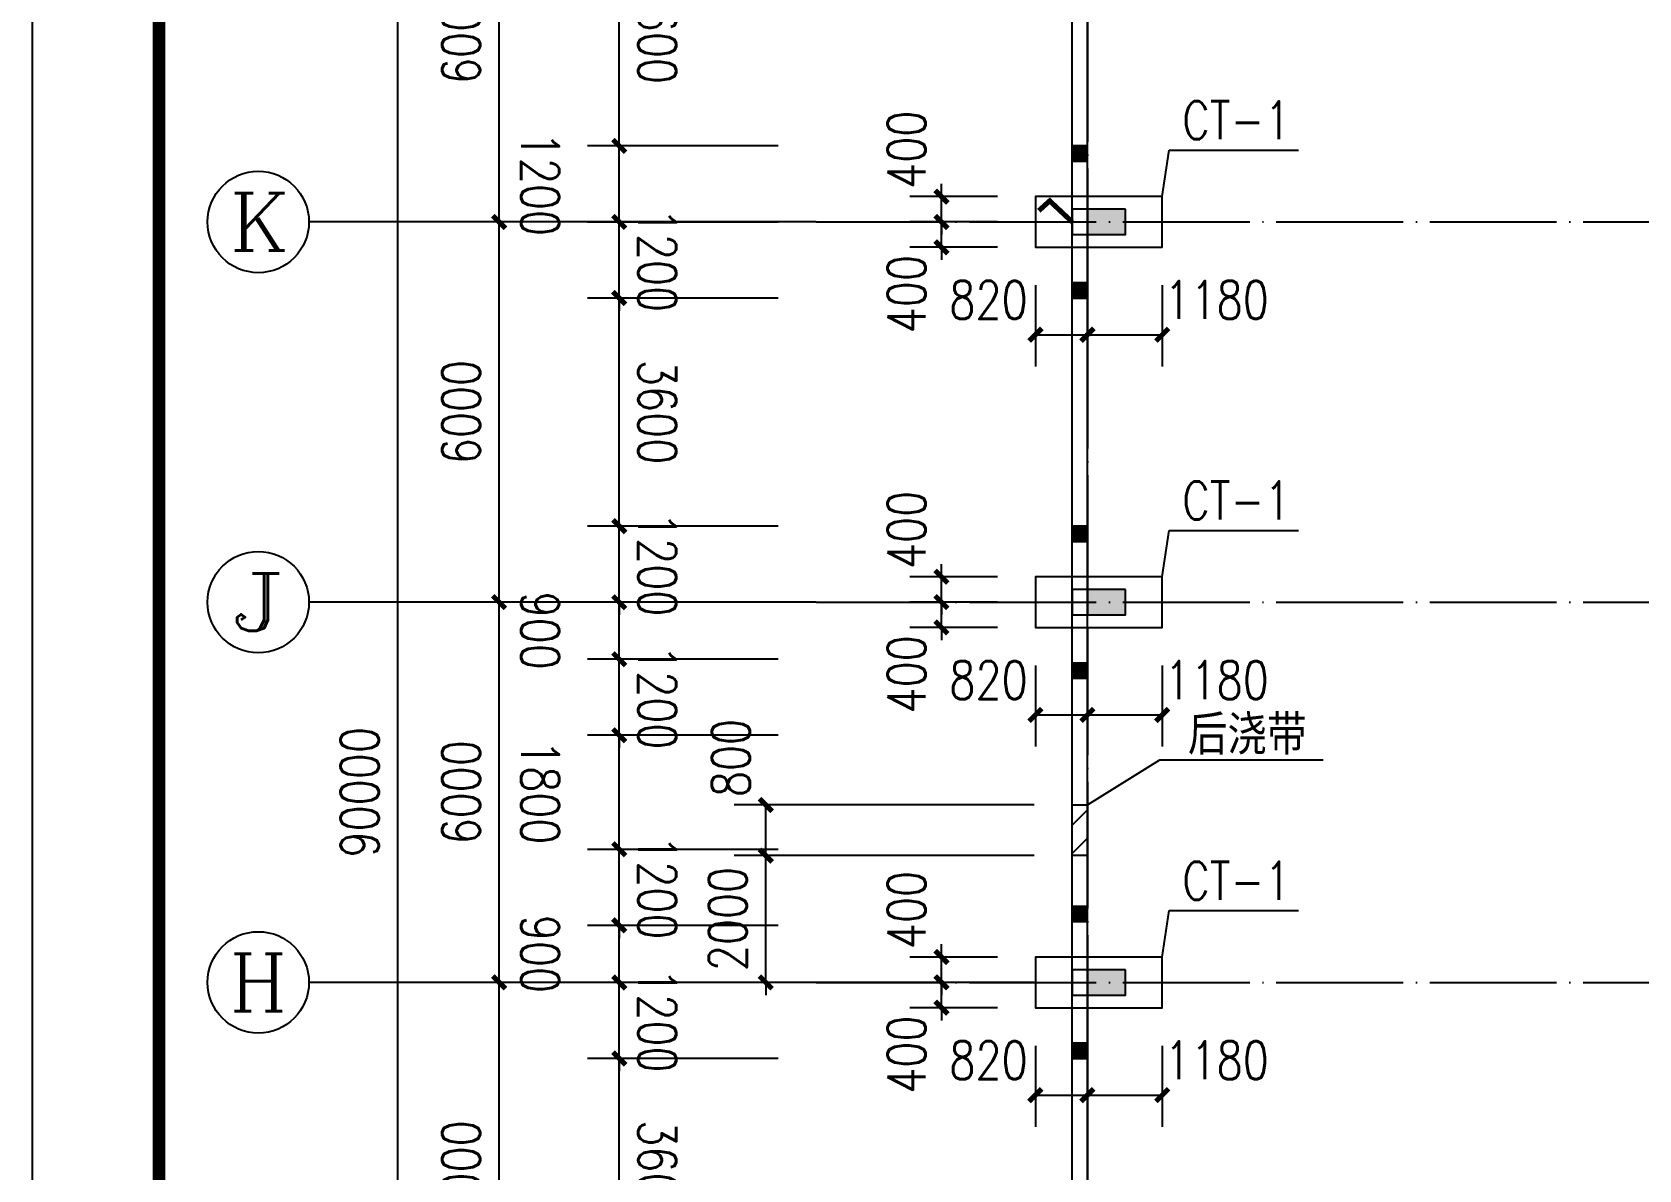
# Model space of a CAD drawing. Extents: x 31695611 to 39053694, y -59225 to 904195.
# Drawn here: x 38411260 to 38436606, y 827300 to 845255 of the extents above; entities that cross this region are included whole.
import ezdxf
from ezdxf.enums import TextEntityAlignment as Align

# ---------------------------------------------------------------- set-up
doc = ezdxf.new("R2010")
doc.units = 0
doc.header["$LTSCALE"] = 1000
doc.header["$MEASUREMENT"] = 0
doc.linetypes.add('ACAD_ISO04W100', pattern=[30.5, 24, -3, 0.5, -3])
doc.linetypes.add('DOTE', pattern=[2.42, 2, -0.2, 0.02, -0.2])
doc.layers.get('0').update_dxf_attribs({"linetype": 'CONTINUOUS'})
doc.layers.get('DEFPOINTS').update_dxf_attribs({"linetype": 'CONTINUOUS'})
for name, color, linetype in [('1506', 2, 'CONTINUOUS'), ('AXIS', 3, 'CONTINUOUS'), ('AXIS_TEXT', 7, 'CONTINUOUS'), ('COLUMN', 2, 'CONTINUOUS'), ('DOTE', 1, 'ACAD_ISO04W100'), ('PUB_DIM', 3, 'CONTINUOUS'), ('PUB_HATCH', 8, 'CONTINUOUS'), ('PUB_TITLE', 4, 'CONTINUOUS'), ('PUB_WZ', 7, 'CONTINUOUS'), ('梁', 4, 'CONTINUOUS')]:
    doc.layers.add(name, color=color, linetype=linetype)
doc.styles.add('_HZTXT', font='txt.shx', dxfattribs={"width": 0.8, "bigfont": 'hztxt.shx'})
doc.styles.add('_TCH_AXIS', font='COMPLEX', dxfattribs={"bigfont": 'GBCBIG'})
doc.styles.add('COMPLEX', font='COMPLEX')
doc.styles.add('DIM_FONT', font='SIMPLEX.shx', dxfattribs={"width": 0.8})
doc.dimstyles.new('DIMN200', dxfattribs={"dimscale": 2, "dimtxt": 300, "dimasz": 100, "dimexe": 250, "dimexo": 300, "dimgap": 150, "dimtad": 1, "dimdec": 0, "dimzin": 0, "dimtxsty": 'DIM_FONT', "dimblk": 'ARCHTICK', "dimcen": 0.09, "dimclrt": 7, "dimazin": 3, "dimtfac": 1, "dimtdec": 0, "dimtix": 1, "dimtmove": 0, "dimatfit": 3, "dimtolj": 1, "dimtzin": 0})

# ---------------------------------------------------------------- blocks, each defined once
blk = doc.blocks.new('_ARCHTICK')
at = {"color": 0, "linetype": 'BYBLOCK', "const_width": 0.4}
blk.add_lwpolyline([(-0.5, -0.5), (0.5, 0.5)], dxfattribs=at)
blk = doc.blocks.new('*D151')
at = {"layer": 'DEFPOINTS', "color": 0}
for p in [(38422833, 833059), (38427667, 833059), (38427667, 832259)]:
    blk.add_point(p, dxfattribs=at)
at = {"layer": 'PUB_DIM', "color": 0}
for p, q in [((38427067, 833059), (38422333, 833059)), ((38422833, 832259), (38422833, 833059)), ((38427067, 832259), (38422333, 832259))]:
    blk.add_line(p, q, dxfattribs=at)
at = {"layer": 'PUB_DIM', "color": 0, "xscale": 200, "yscale": 200, "zscale": 200}
for p, rotation in [((38422833, 833059), 89.99989046030758), ((38422833, 832259), 269.9998904603076)]:
    blk.add_blockref('_ARCHTICK', p, dxfattribs=dict(at, rotation=rotation))
at = {"layer": 'PUB_DIM', "color": 7, "insert": (38422283, 833799), "char_height": 600, "attachment_point": 5, "rotation": 89.9999, "style": 'DIM_FONT'}
blk.add_mtext('\\A1;800', dxfattribs=at)
blk = doc.blocks.new('*D152')
at = {"layer": 'DEFPOINTS', "color": 0}
for p in [(38422833, 832259), (38427667, 832259), (38427667, 830259)]:
    blk.add_point(p, dxfattribs=at)
at = {"layer": 'PUB_DIM', "color": 0}
for p, q in [((38422833, 832259), (38422833, 832459)), ((38427067, 832259), (38422333, 832259)), ((38422833, 830259), (38422833, 832259)), ((38427067, 830259), (38422333, 830259)), ((38422833, 830259), (38422833, 830059))]:
    blk.add_line(p, q, dxfattribs=at)
at = {"layer": 'PUB_DIM', "color": 0, "xscale": 200, "yscale": 200, "zscale": 200}
for p, rotation in [((38422833, 832259), 269.9998904604143), ((38422833, 830259), 89.99989046041435)]:
    blk.add_blockref('_ARCHTICK', p, dxfattribs=dict(at, rotation=rotation))
at = {"layer": 'PUB_DIM', "color": 7, "insert": (38422233, 831259), "char_height": 600, "attachment_point": 5, "rotation": 89.9999, "style": 'DIM_FONT'}
blk.add_mtext('\\A1;2000', dxfattribs=at)
blk = doc.blocks.new('*D174')
at = {"layer": 'AXIS', "color": 0}
for p, q in [((38423027, 829058), (38420022, 829058)), ((38420522, 825458), (38420522, 829058)), ((38423027, 825458), (38420022, 825458))]:
    blk.add_line(p, q, dxfattribs=at)
at = {"layer": 'DEFPOINTS', "color": 0}
for p in [(38420522, 829058), (38423627, 829058), (38423627, 825458)]:
    blk.add_point(p, dxfattribs=at)
at = {"layer": 'AXIS', "color": 0, "xscale": 200, "yscale": 200, "zscale": 200}
for p, rotation in [((38420522, 829058), 90.00010953963951), ((38420522, 825458), 270.0001095396395)]:
    blk.add_blockref('_ARCHTICK', p, dxfattribs=dict(at, rotation=rotation))
at = {"layer": 'AXIS', "color": 7, "insert": (38421122, 827258), "char_height": 600, "attachment_point": 5, "rotation": 270.0001, "style": 'DIM_FONT'}
blk.add_mtext('\\A1;3600', dxfattribs=at)
blk = doc.blocks.new('*D175')
at = {"layer": 'AXIS', "color": 0}
for p, q in [((38420522, 830258), (38420522, 830458)), ((38423027, 830258), (38420022, 830258)), ((38420522, 829058), (38420522, 830258)), ((38423027, 829058), (38420022, 829058)), ((38420522, 829058), (38420522, 828858))]:
    blk.add_line(p, q, dxfattribs=at)
at = {"layer": 'DEFPOINTS', "color": 0}
for p in [(38420522, 830258), (38423627, 830258), (38423627, 829058)]:
    blk.add_point(p, dxfattribs=at)
at = {"layer": 'AXIS', "color": 0, "xscale": 200, "yscale": 200, "zscale": 200}
for p, rotation in [((38420522, 830258), 270.0001095395779), ((38420522, 829058), 90.00010953957785)]:
    blk.add_blockref('_ARCHTICK', p, dxfattribs=dict(at, rotation=rotation))
at = {"layer": 'AXIS', "color": 7, "insert": (38421122, 829658), "char_height": 600, "attachment_point": 5, "rotation": 270.0001, "style": 'DIM_FONT'}
blk.add_mtext('\\A1;1200', dxfattribs=at)
blk = doc.blocks.new('*D176')
at = {"layer": 'AXIS', "color": 0}
for p, q in [((38423027, 831158), (38420022, 831158)), ((38420522, 830258), (38420522, 831158)), ((38423027, 830258), (38420022, 830258))]:
    blk.add_line(p, q, dxfattribs=at)
at = {"layer": 'DEFPOINTS', "color": 0}
for p in [(38420522, 831158), (38423627, 831158), (38423627, 830258)]:
    blk.add_point(p, dxfattribs=at)
at = {"layer": 'AXIS', "color": 0, "xscale": 200, "yscale": 200, "zscale": 200}
for p, rotation in [((38420522, 831158), 90.00010953979061), ((38420522, 830258), 270.0001095397906)]:
    blk.add_blockref('_ARCHTICK', p, dxfattribs=dict(at, rotation=rotation))
at = {"layer": 'AXIS', "color": 7, "insert": (38419272, 830708), "char_height": 600, "attachment_point": 5, "rotation": 270.0001, "style": 'DIM_FONT'}
blk.add_mtext('\\A1;900', dxfattribs=at)
blk = doc.blocks.new('*D177')
at = {"layer": 'AXIS', "color": 0}
for p, q in [((38420522, 832358), (38420522, 832558)), ((38423027, 832358), (38420022, 832358)), ((38420522, 831158), (38420522, 832358)), ((38423027, 831158), (38420022, 831158)), ((38420522, 831158), (38420522, 830958))]:
    blk.add_line(p, q, dxfattribs=at)
at = {"layer": 'DEFPOINTS', "color": 0}
for p in [(38420522, 832358), (38423627, 832358), (38423627, 831158)]:
    blk.add_point(p, dxfattribs=at)
at = {"layer": 'AXIS', "color": 0, "xscale": 200, "yscale": 200, "zscale": 200}
for p, rotation in [((38420522, 832358), 270.0001095395146), ((38420522, 831158), 90.00010953951458)]:
    blk.add_blockref('_ARCHTICK', p, dxfattribs=dict(at, rotation=rotation))
at = {"layer": 'AXIS', "color": 7, "insert": (38421122, 831758), "char_height": 600, "attachment_point": 5, "rotation": 270.0001, "style": 'DIM_FONT'}
blk.add_mtext('\\A1;1200', dxfattribs=at)
blk = doc.blocks.new('*D178')
at = {"layer": 'AXIS', "color": 0}
for p, q in [((38423027, 834158), (38420022, 834158)), ((38420522, 832358), (38420522, 834158)), ((38423027, 832358), (38420022, 832358))]:
    blk.add_line(p, q, dxfattribs=at)
at = {"layer": 'DEFPOINTS', "color": 0}
for p in [(38420522, 834158), (38423627, 834158), (38423627, 832358)]:
    blk.add_point(p, dxfattribs=at)
at = {"layer": 'AXIS', "color": 0, "xscale": 200, "yscale": 200, "zscale": 200}
for p, rotation in [((38420522, 834158), 90.00010953963312), ((38420522, 832358), 270.0001095396331)]:
    blk.add_blockref('_ARCHTICK', p, dxfattribs=dict(at, rotation=rotation))
at = {"layer": 'AXIS', "color": 7, "insert": (38419272, 833258), "char_height": 600, "attachment_point": 5, "rotation": 270.0001, "style": 'DIM_FONT'}
blk.add_mtext('\\A1;1800', dxfattribs=at)
blk = doc.blocks.new('*D179')
at = {"layer": 'AXIS', "color": 0}
for p, q in [((38420522, 835358), (38420522, 835558)), ((38423027, 835358), (38420022, 835358)), ((38420522, 834158), (38420522, 835358)), ((38423027, 834158), (38420022, 834158)), ((38420522, 834158), (38420522, 833958))]:
    blk.add_line(p, q, dxfattribs=at)
at = {"layer": 'DEFPOINTS', "color": 0}
for p in [(38420522, 835358), (38423627, 835358), (38423627, 834158)]:
    blk.add_point(p, dxfattribs=at)
at = {"layer": 'AXIS', "color": 0, "xscale": 200, "yscale": 200, "zscale": 200}
for p, rotation in [((38420522, 835358), 270.0001095395983), ((38420522, 834158), 90.00010953959828)]:
    blk.add_blockref('_ARCHTICK', p, dxfattribs=dict(at, rotation=rotation))
at = {"layer": 'AXIS', "color": 7, "insert": (38421122, 834758), "char_height": 600, "attachment_point": 5, "rotation": 270.0001, "style": 'DIM_FONT'}
blk.add_mtext('\\A1;1200', dxfattribs=at)
blk = doc.blocks.new('*D180')
at = {"layer": 'AXIS', "color": 0}
for p, q in [((38423027, 836258), (38420022, 836258)), ((38420522, 835358), (38420522, 836258)), ((38423027, 835358), (38420022, 835358))]:
    blk.add_line(p, q, dxfattribs=at)
at = {"layer": 'DEFPOINTS', "color": 0}
for p in [(38420522, 836258), (38423627, 836258), (38423627, 835358)]:
    blk.add_point(p, dxfattribs=at)
at = {"layer": 'AXIS', "color": 0, "xscale": 200, "yscale": 200, "zscale": 200}
for p, rotation in [((38420522, 836258), 90.00010953936406), ((38420522, 835358), 270.0001095393641)]:
    blk.add_blockref('_ARCHTICK', p, dxfattribs=dict(at, rotation=rotation))
at = {"layer": 'AXIS', "color": 7, "insert": (38419272, 835808), "char_height": 600, "attachment_point": 5, "rotation": 270.0001, "style": 'DIM_FONT'}
blk.add_mtext('\\A1;900', dxfattribs=at)
blk = doc.blocks.new('*D181')
at = {"layer": 'AXIS', "color": 0}
for p, q in [((38423027, 837458), (38420022, 837458)), ((38420522, 837458), (38420522, 837658)), ((38420522, 836258), (38420522, 837458)), ((38423027, 836258), (38420022, 836258)), ((38420522, 836258), (38420522, 836058))]:
    blk.add_line(p, q, dxfattribs=at)
at = {"layer": 'DEFPOINTS', "color": 0}
for p in [(38420522, 837458), (38423627, 837458), (38423627, 836258)]:
    blk.add_point(p, dxfattribs=at)
at = {"layer": 'AXIS', "color": 0, "xscale": 200, "yscale": 200, "zscale": 200}
for p, rotation in [((38420522, 837458), 270.0001095397659), ((38420522, 836258), 90.00010953976593)]:
    blk.add_blockref('_ARCHTICK', p, dxfattribs=dict(at, rotation=rotation))
at = {"layer": 'AXIS', "color": 7, "insert": (38421122, 836858), "char_height": 600, "attachment_point": 5, "rotation": 270.0001, "style": 'DIM_FONT'}
blk.add_mtext('\\A1;1200', dxfattribs=at)
blk = doc.blocks.new('*D182')
at = {"layer": 'AXIS', "color": 0}
for p, q in [((38423027, 841058), (38420022, 841058)), ((38420522, 837458), (38420522, 841058)), ((38423027, 837458), (38420022, 837458))]:
    blk.add_line(p, q, dxfattribs=at)
at = {"layer": 'DEFPOINTS', "color": 0}
for p in [(38420522, 841058), (38423627, 841058), (38423627, 837458)]:
    blk.add_point(p, dxfattribs=at)
at = {"layer": 'AXIS', "color": 0, "xscale": 200, "yscale": 200, "zscale": 200}
for p, rotation in [((38420522, 841058), 90.00010953964215), ((38420522, 837458), 270.0001095396422)]:
    blk.add_blockref('_ARCHTICK', p, dxfattribs=dict(at, rotation=rotation))
at = {"layer": 'AXIS', "color": 7, "insert": (38421122, 839258), "char_height": 600, "attachment_point": 5, "rotation": 270.0001, "style": 'DIM_FONT'}
blk.add_mtext('\\A1;3600', dxfattribs=at)
blk = doc.blocks.new('*D183')
at = {"layer": 'AXIS', "color": 0}
for p, q in [((38420522, 842258), (38420522, 842458)), ((38423027, 842258), (38420022, 842258)), ((38420522, 841058), (38420522, 842258)), ((38423027, 841058), (38420022, 841058)), ((38420522, 841058), (38420522, 840858))]:
    blk.add_line(p, q, dxfattribs=at)
at = {"layer": 'DEFPOINTS', "color": 0}
for p in [(38420522, 842258), (38423627, 842258), (38423627, 841058)]:
    blk.add_point(p, dxfattribs=at)
at = {"layer": 'AXIS', "color": 0, "xscale": 200, "yscale": 200, "zscale": 200}
for p, rotation in [((38420522, 842258), 270.0001095396384), ((38420522, 841058), 90.00010953963839)]:
    blk.add_blockref('_ARCHTICK', p, dxfattribs=dict(at, rotation=rotation))
at = {"layer": 'AXIS', "color": 7, "insert": (38421122, 841658), "char_height": 600, "attachment_point": 5, "rotation": 270.0001, "style": 'DIM_FONT'}
blk.add_mtext('\\A1;1200', dxfattribs=at)
blk = doc.blocks.new('*D184')
at = {"layer": 'AXIS', "color": 0}
for p, q in [((38423027, 843458), (38420022, 843458)), ((38420522, 842258), (38420522, 843458)), ((38423027, 842258), (38420022, 842258))]:
    blk.add_line(p, q, dxfattribs=at)
at = {"layer": 'DEFPOINTS', "color": 0}
for p in [(38420522, 843458), (38423627, 843458), (38423627, 842258)]:
    blk.add_point(p, dxfattribs=at)
at = {"layer": 'AXIS', "color": 0, "xscale": 200, "yscale": 200, "zscale": 200}
for p, rotation in [((38420522, 843458), 90.00010953938545), ((38420522, 842258), 270.0001095393854)]:
    blk.add_blockref('_ARCHTICK', p, dxfattribs=dict(at, rotation=rotation))
at = {"layer": 'AXIS', "color": 7, "insert": (38419272, 842858), "char_height": 600, "attachment_point": 5, "rotation": 270.0001, "style": 'DIM_FONT'}
blk.add_mtext('\\A1;1200', dxfattribs=at)
blk = doc.blocks.new('*D185')
at = {"layer": 'AXIS', "color": 0}
for p, q in [((38423027, 847058), (38420022, 847058)), ((38420522, 843458), (38420522, 847058)), ((38423027, 843458), (38420022, 843458))]:
    blk.add_line(p, q, dxfattribs=at)
at = {"layer": 'DEFPOINTS', "color": 0}
for p in [(38420522, 847058), (38423627, 847058), (38423627, 843458)]:
    blk.add_point(p, dxfattribs=at)
at = {"layer": 'AXIS', "color": 0, "xscale": 200, "yscale": 200, "zscale": 200}
for p, rotation in [((38420522, 847058), 90.00010953962557), ((38420522, 843458), 270.0001095396256)]:
    blk.add_blockref('_ARCHTICK', p, dxfattribs=dict(at, rotation=rotation))
at = {"layer": 'AXIS', "color": 7, "insert": (38421122, 845258), "char_height": 600, "attachment_point": 5, "rotation": 270.0001, "style": 'DIM_FONT'}
blk.add_mtext('\\A1;3600', dxfattribs=at)
blk = doc.blocks.new('*D337')
at = {"layer": 'DEFPOINTS', "color": 0}
for p in [(38427087, 841859), (38427907, 841859), (38427907, 840479)]:
    blk.add_point(p, dxfattribs=at)
at = {"layer": 'PUB_DIM', "color": 0}
for p, q in [((38427087, 841259), (38427087, 839979)), ((38427907, 841259), (38427907, 839979)), ((38427087, 840479), (38427907, 840479))]:
    blk.add_line(p, q, dxfattribs=at)
at = {"layer": 'PUB_DIM', "color": 0, "xscale": 200, "yscale": 200, "zscale": 200, "rotation": 180}
blk.add_blockref('_ARCHTICK', (38427087, 840479), dxfattribs=at)
at = {"layer": 'PUB_DIM', "color": 0, "xscale": 200, "yscale": 200, "zscale": 200}
blk.add_blockref('_ARCHTICK', (38427907, 840479), dxfattribs=at)
at = {"layer": 'PUB_DIM', "color": 7, "insert": (38426347, 841029), "char_height": 600, "attachment_point": 5, "style": 'DIM_FONT'}
blk.add_mtext('\\A1;820', dxfattribs=at)
blk = doc.blocks.new('*D338')
at = {"layer": 'DEFPOINTS', "color": 0}
for p in [(38427907, 841859), (38429087, 841859), (38429087, 840479)]:
    blk.add_point(p, dxfattribs=at)
at = {"layer": 'PUB_DIM', "color": 0}
for p, q in [((38427907, 841259), (38427907, 839979)), ((38429087, 841259), (38429087, 839979)), ((38427907, 840479), (38429087, 840479))]:
    blk.add_line(p, q, dxfattribs=at)
at = {"layer": 'PUB_DIM', "color": 0, "xscale": 200, "yscale": 200, "zscale": 200, "rotation": 180}
blk.add_blockref('_ARCHTICK', (38427907, 840479), dxfattribs=at)
at = {"layer": 'PUB_DIM', "color": 0, "xscale": 200, "yscale": 200, "zscale": 200}
blk.add_blockref('_ARCHTICK', (38429087, 840479), dxfattribs=at)
at = {"layer": 'PUB_DIM', "color": 7, "insert": (38429947, 841029), "char_height": 600, "attachment_point": 5, "style": 'DIM_FONT'}
blk.add_mtext('\\A1;1180', dxfattribs=at)
blk = doc.blocks.new('*D339')
at = {"layer": 'DEFPOINTS', "color": 0}
for p in [(38425605, 842259), (38427087, 842259), (38427087, 841859)]:
    blk.add_point(p, dxfattribs=at)
at = {"layer": 'PUB_DIM', "color": 0}
for p, q in [((38425605, 842259), (38425605, 842459)), ((38426487, 842259), (38425105, 842259)), ((38425605, 841859), (38425605, 842259)), ((38426487, 841859), (38425105, 841859)), ((38425605, 841859), (38425605, 841659))]:
    blk.add_line(p, q, dxfattribs=at)
at = {"layer": 'PUB_DIM', "color": 0, "xscale": 200, "yscale": 200, "zscale": 200}
for p, rotation in [((38425605, 842259), 270), ((38425605, 841859), 90)]:
    blk.add_blockref('_ARCHTICK', p, dxfattribs=dict(at, rotation=rotation))
at = {"layer": 'PUB_DIM', "color": 7, "insert": (38425055, 841119), "char_height": 600, "attachment_point": 5, "rotation": 90, "style": 'DIM_FONT'}
blk.add_mtext('\\A1;400', dxfattribs=at)
blk = doc.blocks.new('*D340')
at = {"layer": 'DEFPOINTS', "color": 0}
for p in [(38425605, 842659), (38427087, 842659), (38427087, 842259)]:
    blk.add_point(p, dxfattribs=at)
at = {"layer": 'PUB_DIM', "color": 0}
for p, q in [((38425605, 842659), (38425605, 842859)), ((38426487, 842659), (38425105, 842659)), ((38425605, 842259), (38425605, 842659)), ((38426487, 842259), (38425105, 842259)), ((38425605, 842259), (38425605, 842059))]:
    blk.add_line(p, q, dxfattribs=at)
at = {"layer": 'PUB_DIM', "color": 0, "xscale": 200, "yscale": 200, "zscale": 200}
for p, rotation in [((38425605, 842659), 270), ((38425605, 842259), 90)]:
    blk.add_blockref('_ARCHTICK', p, dxfattribs=dict(at, rotation=rotation))
at = {"layer": 'PUB_DIM', "color": 7, "insert": (38425055, 843399), "char_height": 600, "attachment_point": 5, "rotation": 90, "style": 'DIM_FONT'}
blk.add_mtext('\\A1;400', dxfattribs=at)
blk = doc.blocks.new('*D345')
at = {"layer": 'DEFPOINTS', "color": 0}
for p in [(38427087, 835859), (38427907, 835859), (38427907, 834479)]:
    blk.add_point(p, dxfattribs=at)
at = {"layer": 'PUB_DIM', "color": 0}
for p, q in [((38427087, 835259), (38427087, 833979)), ((38427907, 835259), (38427907, 833979)), ((38427087, 834479), (38427907, 834479))]:
    blk.add_line(p, q, dxfattribs=at)
at = {"layer": 'PUB_DIM', "color": 0, "xscale": 200, "yscale": 200, "zscale": 200, "rotation": 180}
blk.add_blockref('_ARCHTICK', (38427087, 834479), dxfattribs=at)
at = {"layer": 'PUB_DIM', "color": 0, "xscale": 200, "yscale": 200, "zscale": 200}
blk.add_blockref('_ARCHTICK', (38427907, 834479), dxfattribs=at)
at = {"layer": 'PUB_DIM', "color": 7, "insert": (38426347, 835029), "char_height": 600, "attachment_point": 5, "style": 'DIM_FONT'}
blk.add_mtext('\\A1;820', dxfattribs=at)
blk = doc.blocks.new('*D346')
at = {"layer": 'DEFPOINTS', "color": 0}
for p in [(38427907, 835859), (38429087, 835859), (38429087, 834479)]:
    blk.add_point(p, dxfattribs=at)
at = {"layer": 'PUB_DIM', "color": 0}
for p, q in [((38427907, 835259), (38427907, 833979)), ((38429087, 835259), (38429087, 833979)), ((38427907, 834479), (38429087, 834479))]:
    blk.add_line(p, q, dxfattribs=at)
at = {"layer": 'PUB_DIM', "color": 0, "xscale": 200, "yscale": 200, "zscale": 200, "rotation": 180}
blk.add_blockref('_ARCHTICK', (38427907, 834479), dxfattribs=at)
at = {"layer": 'PUB_DIM', "color": 0, "xscale": 200, "yscale": 200, "zscale": 200}
blk.add_blockref('_ARCHTICK', (38429087, 834479), dxfattribs=at)
at = {"layer": 'PUB_DIM', "color": 7, "insert": (38429947, 835029), "char_height": 600, "attachment_point": 5, "style": 'DIM_FONT'}
blk.add_mtext('\\A1;1180', dxfattribs=at)
blk = doc.blocks.new('*D347')
at = {"layer": 'DEFPOINTS', "color": 0}
for p in [(38425605, 836259), (38427087, 836259), (38427087, 835859)]:
    blk.add_point(p, dxfattribs=at)
at = {"layer": 'PUB_DIM', "color": 0}
for p, q in [((38425605, 836259), (38425605, 836459)), ((38426487, 836259), (38425105, 836259)), ((38425605, 835859), (38425605, 836259)), ((38426487, 835859), (38425105, 835859)), ((38425605, 835859), (38425605, 835659))]:
    blk.add_line(p, q, dxfattribs=at)
at = {"layer": 'PUB_DIM', "color": 0, "xscale": 200, "yscale": 200, "zscale": 200}
for p, rotation in [((38425605, 836259), 270), ((38425605, 835859), 90)]:
    blk.add_blockref('_ARCHTICK', p, dxfattribs=dict(at, rotation=rotation))
at = {"layer": 'PUB_DIM', "color": 7, "insert": (38425055, 835119), "char_height": 600, "attachment_point": 5, "rotation": 90, "style": 'DIM_FONT'}
blk.add_mtext('\\A1;400', dxfattribs=at)
blk = doc.blocks.new('*D348')
at = {"layer": 'DEFPOINTS', "color": 0}
for p in [(38425605, 836659), (38427087, 836659), (38427087, 836259)]:
    blk.add_point(p, dxfattribs=at)
at = {"layer": 'PUB_DIM', "color": 0}
for p, q in [((38425605, 836659), (38425605, 836859)), ((38426487, 836659), (38425105, 836659)), ((38425605, 836259), (38425605, 836659)), ((38426487, 836259), (38425105, 836259)), ((38425605, 836259), (38425605, 836059))]:
    blk.add_line(p, q, dxfattribs=at)
at = {"layer": 'PUB_DIM', "color": 0, "xscale": 200, "yscale": 200, "zscale": 200}
for p, rotation in [((38425605, 836659), 270), ((38425605, 836259), 90)]:
    blk.add_blockref('_ARCHTICK', p, dxfattribs=dict(at, rotation=rotation))
at = {"layer": 'PUB_DIM', "color": 7, "insert": (38425055, 837399), "char_height": 600, "attachment_point": 5, "rotation": 90, "style": 'DIM_FONT'}
blk.add_mtext('\\A1;400', dxfattribs=at)
blk = doc.blocks.new('*D353')
at = {"layer": 'DEFPOINTS', "color": 0}
for p in [(38427087, 829859), (38427907, 829859), (38427907, 828479)]:
    blk.add_point(p, dxfattribs=at)
at = {"layer": 'PUB_DIM', "color": 0}
for p, q in [((38427087, 829259), (38427087, 827979)), ((38427907, 829259), (38427907, 827979)), ((38427087, 828479), (38427907, 828479))]:
    blk.add_line(p, q, dxfattribs=at)
at = {"layer": 'PUB_DIM', "color": 0, "xscale": 200, "yscale": 200, "zscale": 200, "rotation": 180}
blk.add_blockref('_ARCHTICK', (38427087, 828479), dxfattribs=at)
at = {"layer": 'PUB_DIM', "color": 0, "xscale": 200, "yscale": 200, "zscale": 200}
blk.add_blockref('_ARCHTICK', (38427907, 828479), dxfattribs=at)
at = {"layer": 'PUB_DIM', "color": 7, "insert": (38426347, 829029), "char_height": 600, "attachment_point": 5, "style": 'DIM_FONT'}
blk.add_mtext('\\A1;820', dxfattribs=at)
blk = doc.blocks.new('*D354')
at = {"layer": 'DEFPOINTS', "color": 0}
for p in [(38427907, 829859), (38429087, 829859), (38429087, 828479)]:
    blk.add_point(p, dxfattribs=at)
at = {"layer": 'PUB_DIM', "color": 0}
for p, q in [((38427907, 829259), (38427907, 827979)), ((38429087, 829259), (38429087, 827979)), ((38427907, 828479), (38429087, 828479))]:
    blk.add_line(p, q, dxfattribs=at)
at = {"layer": 'PUB_DIM', "color": 0, "xscale": 200, "yscale": 200, "zscale": 200, "rotation": 180}
blk.add_blockref('_ARCHTICK', (38427907, 828479), dxfattribs=at)
at = {"layer": 'PUB_DIM', "color": 0, "xscale": 200, "yscale": 200, "zscale": 200}
blk.add_blockref('_ARCHTICK', (38429087, 828479), dxfattribs=at)
at = {"layer": 'PUB_DIM', "color": 7, "insert": (38429947, 829029), "char_height": 600, "attachment_point": 5, "style": 'DIM_FONT'}
blk.add_mtext('\\A1;1180', dxfattribs=at)
blk = doc.blocks.new('*D355')
at = {"layer": 'DEFPOINTS', "color": 0}
for p in [(38425605, 830259), (38427087, 830259), (38427087, 829859)]:
    blk.add_point(p, dxfattribs=at)
at = {"layer": 'PUB_DIM', "color": 0}
for p, q in [((38425605, 830259), (38425605, 830459)), ((38426487, 830259), (38425105, 830259)), ((38425605, 829859), (38425605, 830259)), ((38426487, 829859), (38425105, 829859)), ((38425605, 829859), (38425605, 829659))]:
    blk.add_line(p, q, dxfattribs=at)
at = {"layer": 'PUB_DIM', "color": 0, "xscale": 200, "yscale": 200, "zscale": 200}
for p, rotation in [((38425605, 830259), 270), ((38425605, 829859), 90)]:
    blk.add_blockref('_ARCHTICK', p, dxfattribs=dict(at, rotation=rotation))
at = {"layer": 'PUB_DIM', "color": 7, "insert": (38425055, 829119), "char_height": 600, "attachment_point": 5, "rotation": 90, "style": 'DIM_FONT'}
blk.add_mtext('\\A1;400', dxfattribs=at)
blk = doc.blocks.new('*D356')
at = {"layer": 'DEFPOINTS', "color": 0}
for p in [(38425605, 830659), (38427087, 830659), (38427087, 830259)]:
    blk.add_point(p, dxfattribs=at)
at = {"layer": 'PUB_DIM', "color": 0}
for p, q in [((38426487, 830659), (38425105, 830659)), ((38425605, 830659), (38425605, 830859)), ((38425605, 830259), (38425605, 830659)), ((38426487, 830259), (38425105, 830259)), ((38425605, 830259), (38425605, 830059))]:
    blk.add_line(p, q, dxfattribs=at)
at = {"layer": 'PUB_DIM', "color": 0, "xscale": 200, "yscale": 200, "zscale": 200}
for p, rotation in [((38425605, 830659), 270), ((38425605, 830259), 90)]:
    blk.add_blockref('_ARCHTICK', p, dxfattribs=dict(at, rotation=rotation))
at = {"layer": 'PUB_DIM', "color": 7, "insert": (38425055, 831399), "char_height": 600, "attachment_point": 5, "rotation": 90, "style": 'DIM_FONT'}
blk.add_mtext('\\A1;400', dxfattribs=at)
blk = doc.blocks.new('*D607')
at = {"layer": 'AXIS', "color": 0}
for p, q in [((38423027, 830259), (38418127, 830259)), ((38418627, 824259), (38418627, 830259)), ((38423027, 824259), (38418127, 824259))]:
    blk.add_line(p, q, dxfattribs=at)
at = {"layer": 'DEFPOINTS', "color": 0}
for p in [(38418627, 830259), (38423627, 830259), (38423627, 824259)]:
    blk.add_point(p, dxfattribs=at)
at = {"layer": 'AXIS', "color": 0, "xscale": 200, "yscale": 200, "zscale": 200}
for p, rotation in [((38418627, 830259), 89.99989046034315), ((38418627, 824259), 269.9998904603431)]:
    blk.add_blockref('_ARCHTICK', p, dxfattribs=dict(at, rotation=rotation))
at = {"layer": 'AXIS', "color": 7, "insert": (38418027, 827259), "char_height": 600, "attachment_point": 5, "rotation": 89.9999, "style": 'DIM_FONT'}
blk.add_mtext('\\A1;6000', dxfattribs=at)
blk = doc.blocks.new('*D608')
at = {"layer": 'AXIS', "color": 0}
for p, q in [((38423027, 836259), (38418127, 836259)), ((38418627, 830259), (38418627, 836259)), ((38423027, 830259), (38418127, 830259))]:
    blk.add_line(p, q, dxfattribs=at)
at = {"layer": 'DEFPOINTS', "color": 0}
for p in [(38418627, 836259), (38423627, 836259), (38423627, 830259)]:
    blk.add_point(p, dxfattribs=at)
at = {"layer": 'AXIS', "color": 0, "xscale": 200, "yscale": 200, "zscale": 200}
for p, rotation in [((38418627, 836259), 89.9998904604143), ((38418627, 830259), 269.9998904604143)]:
    blk.add_blockref('_ARCHTICK', p, dxfattribs=dict(at, rotation=rotation))
at = {"layer": 'AXIS', "color": 7, "insert": (38418027, 833259), "char_height": 600, "attachment_point": 5, "rotation": 89.9999, "style": 'DIM_FONT'}
blk.add_mtext('\\A1;6000', dxfattribs=at)
blk = doc.blocks.new('*D609')
at = {"layer": 'AXIS', "color": 0}
for p, q in [((38423027, 842259), (38418127, 842259)), ((38418627, 836259), (38418627, 842259)), ((38423027, 836259), (38418127, 836259))]:
    blk.add_line(p, q, dxfattribs=at)
at = {"layer": 'DEFPOINTS', "color": 0}
for p in [(38418627, 842259), (38423627, 842259), (38423627, 836259)]:
    blk.add_point(p, dxfattribs=at)
at = {"layer": 'AXIS', "color": 0, "xscale": 200, "yscale": 200, "zscale": 200}
for p, rotation in [((38418627, 842259), 89.99989046034315), ((38418627, 836259), 269.9998904603431)]:
    blk.add_blockref('_ARCHTICK', p, dxfattribs=dict(at, rotation=rotation))
at = {"layer": 'AXIS', "color": 7, "insert": (38418027, 839259), "char_height": 600, "attachment_point": 5, "rotation": 89.9999, "style": 'DIM_FONT'}
blk.add_mtext('\\A1;6000', dxfattribs=at)
blk = doc.blocks.new('*D610')
at = {"layer": 'AXIS', "color": 0}
for p, q in [((38423027, 848259), (38418127, 848259)), ((38418627, 842259), (38418627, 848259)), ((38423027, 842259), (38418127, 842259))]:
    blk.add_line(p, q, dxfattribs=at)
at = {"layer": 'DEFPOINTS', "color": 0}
for p in [(38418627, 848259), (38423627, 848259), (38423627, 842259)]:
    blk.add_point(p, dxfattribs=at)
at = {"layer": 'AXIS', "color": 0, "xscale": 200, "yscale": 200, "zscale": 200}
for p, rotation in [((38418627, 848259), 89.99989046034315), ((38418627, 842259), 269.9998904603431)]:
    blk.add_blockref('_ARCHTICK', p, dxfattribs=dict(at, rotation=rotation))
at = {"layer": 'AXIS', "color": 7, "insert": (38418027, 845259), "char_height": 600, "attachment_point": 5, "rotation": 89.9999, "style": 'DIM_FONT'}
blk.add_mtext('\\A1;6000', dxfattribs=at)
blk = doc.blocks.new('*D616')
at = {"layer": 'AXIS', "color": 0}
for p, q in [((38423027, 878259), (38416527, 878259)), ((38417027, 788259), (38417027, 878259)), ((38423027, 788259), (38416527, 788259))]:
    blk.add_line(p, q, dxfattribs=at)
at = {"layer": 'DEFPOINTS', "color": 0}
for p in [(38417027, 878259), (38423627, 878259), (38423627, 788259)]:
    blk.add_point(p, dxfattribs=at)
at = {"layer": 'AXIS', "color": 0, "xscale": 200, "yscale": 200, "zscale": 200}
for p, rotation in [((38417027, 878259), 89.99989046036686), ((38417027, 788259), 269.9998904603668)]:
    blk.add_blockref('_ARCHTICK', p, dxfattribs=dict(at, rotation=rotation))
at = {"layer": 'AXIS', "color": 7, "insert": (38416427, 833259), "char_height": 600, "attachment_point": 5, "rotation": 89.9999, "style": 'DIM_FONT'}
blk.add_mtext('\\A1;90000', dxfattribs=at)
blk = doc.blocks.new('_AXISO')
blk.add_circle((0, 0), 0.5)
at = {"layer": 'AXIS_TEXT', "style": 'COMPLEX', "width": 1.041667}
blk.add_attdef('A', text='', height=0.56, dxfattribs=at).set_placement((-0.25, -0.28), (0.25, -0.28), align=Align.FIT)

msp = doc.modelspace()

# ---------------------------------------------------------------- hatches: boundary and pattern name
h = msp.add_hatch()
h.set_pattern_fill('ANSI31', color=256, scale=200)
h.set_pattern_definition([(45, (-104190.6, 0.02), (-224.506403, 224.506403), [])])
h.paths.add_polyline_path([(38427906.7, 833058.6), (38427666.7, 833058.6), (38427666.7, 832258.6), (38427906.7, 832258.6)])
at = {"layer": 'PUB_HATCH'}
for points in [[(38427666.7, 843458.4), (38427666.7, 843218.4), (38427906.7, 843218.4), (38427906.7, 843458.4)], [(38427906.7, 842058.5), (38428506.7, 842058.5), (38428506.7, 842458.5), (38427906.7, 842458.5)], [(38427666.7, 841298.4), (38427666.7, 841058.4), (38427906.7, 841058.4), (38427906.7, 841298.4)], [(38427666.7, 837458.4), (38427666.7, 837218.4), (38427906.7, 837218.4), (38427906.7, 837458.4)], [(38427906.7, 836058.5), (38428506.7, 836058.5), (38428506.7, 836458.5), (38427906.7, 836458.5)], [(38427666.7, 835298.4), (38427666.7, 835058.4), (38427906.7, 835058.4), (38427906.7, 835298.4)], [(38427666.7, 831458.4), (38427666.7, 831218.4), (38427906.7, 831218.4), (38427906.7, 831458.4)], [(38427906.7, 830058.5), (38428506.7, 830058.5), (38428506.7, 830458.5), (38427906.7, 830458.5)], [(38427666.7, 829298.4), (38427666.7, 829058.4), (38427906.7, 829058.4), (38427906.7, 829298.4)]]:
    msp.add_hatch(color=256, dxfattribs=at).paths.add_polyline_path(points)

# ---------------------------------------------------------------- linework, layer by layer
for p, q in [((38429086.7, 842658.6), (38429199.2, 843390.5)), ((38429199.2, 843390.5), (38431234.9, 843390.5)), ((38429086.7, 836658.6), (38429199.2, 837390.5)), ((38429199.2, 837390.5), (38431234.9, 837390.5)), ((38427906.7, 833058.6), (38429050.6, 833769.9)), ((38429050.6, 833769.9), (38431625, 833769.9)), ((38429086.7, 830658.6), (38429199.2, 831390.5)), ((38429199.2, 831390.5), (38431234.9, 831390.5))]:
    msp.add_line(p, q)
at = {"const_width": 80}
msp.add_lwpolyline([(38427666.7, 842258.6), (38427312.4, 842591.5), (38427140.3, 842436.3)], dxfattribs=at)
for points in [[(38428506.7, 842458.5), (38427666.7, 842458.5), (38427666.7, 842058.5), (38428506.7, 842058.5)], [(38428506.7, 836458.5), (38427666.7, 836458.5), (38427666.7, 836058.5), (38428506.7, 836058.5)], [(38427666.7, 833058.6), (38427906.7, 833058.6), (38427906.7, 832258.6), (38427666.7, 832258.6)], [(38428506.7, 830458.5), (38427666.7, 830458.5), (38427666.7, 830058.5), (38428506.7, 830058.5)]]:
    msp.add_lwpolyline(points, close=True)
at = {"layer": '1506'}
for points in [[(38429086.7, 842658.6), (38427086.7, 842658.6), (38427086.7, 841858.6), (38429086.7, 841858.6), (38429086.7, 842658.6)], [(38429086.7, 836658.6), (38427086.7, 836658.6), (38427086.7, 835858.6), (38429086.7, 835858.6), (38429086.7, 836658.6)], [(38429086.7, 830658.6), (38427086.7, 830658.6), (38427086.7, 829858.6), (38429086.7, 829858.6), (38429086.7, 830658.6)]]:
    msp.add_lwpolyline(points, dxfattribs=at)
at = {"layer": 'AXIS'}
for p, q in [((38423627.2, 842258.6), (38415627.2, 842258.6)), ((38423627.2, 836258.6), (38415627.2, 836258.6)), ((38423627.2, 830258.6), (38415627.2, 830258.6))]:
    msp.add_line(p, q, dxfattribs=at)
at = {"layer": 'COLUMN'}
for p, q in [((38427666.7, 843458.4), (38427666.7, 843218.4)), ((38427906.7, 843458.4), (38427666.7, 843458.4)), ((38427906.7, 843218.4), (38427906.7, 843458.4)), ((38427666.7, 843218.4), (38427906.7, 843218.4)), ((38428506.7, 842458.5), (38427906.7, 842458.5)), ((38427906.7, 842458.5), (38427906.7, 842058.5)), ((38428506.7, 842058.5), (38428506.7, 842458.5)), ((38427906.7, 842058.5), (38428506.7, 842058.5)), ((38427666.7, 841298.4), (38427666.7, 841058.4)), ((38427906.7, 841298.4), (38427666.7, 841298.4)), ((38427906.7, 841058.4), (38427906.7, 841298.4)), ((38427666.7, 841058.4), (38427906.7, 841058.4)), ((38427666.7, 837458.4), (38427666.7, 837218.4)), ((38427906.7, 837458.4), (38427666.7, 837458.4)), ((38427906.7, 837218.4), (38427906.7, 837458.4)), ((38427666.7, 837218.4), (38427906.7, 837218.4)), ((38428506.7, 836458.5), (38427906.7, 836458.5)), ((38427906.7, 836458.5), (38427906.7, 836058.5)), ((38428506.7, 836058.5), (38428506.7, 836458.5)), ((38427906.7, 836058.5), (38428506.7, 836058.5)), ((38427666.7, 835298.4), (38427666.7, 835058.4)), ((38427906.7, 835298.4), (38427666.7, 835298.4)), ((38427906.7, 835058.4), (38427906.7, 835298.4)), ((38427666.7, 835058.4), (38427906.7, 835058.4)), ((38427666.7, 831458.4), (38427666.7, 831218.4)), ((38427906.7, 831458.4), (38427666.7, 831458.4)), ((38427906.7, 831218.4), (38427906.7, 831458.4)), ((38427666.7, 831218.4), (38427906.7, 831218.4)), ((38428506.7, 830458.5), (38427906.7, 830458.5)), ((38427906.7, 830458.5), (38427906.7, 830058.5)), ((38428506.7, 830058.5), (38428506.7, 830458.5)), ((38427906.7, 830058.5), (38428506.7, 830058.5)), ((38427666.7, 829298.4), (38427666.7, 829058.4)), ((38427906.7, 829298.4), (38427666.7, 829298.4)), ((38427906.7, 829058.4), (38427906.7, 829298.4)), ((38427666.7, 829058.4), (38427906.7, 829058.4))]:
    msp.add_line(p, q, dxfattribs=at)
at = {"layer": 'DOTE', "linetype": 'DOTE'}
for p, q in [((38427906.7, 884242.1), (38427906.7, 784664.7)), ((38423627.2, 842258.6), (38463492.5, 842258.5)), ((38423627.2, 836258.6), (38463492.5, 836258.5)), ((38423627.2, 830258.6), (38463492.5, 830258.5))]:
    msp.add_line(p, q, dxfattribs=at)
at = {"layer": 'PUB_TITLE'}
msp.add_lwpolyline([(38411259.9, 755595.5), (38495259.9, 755595.5), (38495259.9, 904195.5), (38411259.9, 904195.5)], close=True, dxfattribs=at)
at = {"layer": 'PUB_TITLE', "const_width": 200}
msp.add_lwpolyline([(38413259.9, 757595.5), (38493259.9, 757595.5), (38493259.9, 899195.5), (38413259.9, 899195.5)], close=True, dxfattribs=at)
at = {"layer": '梁'}
for points in [[(38427666.7, 878498.6), (38458146.7, 878498.6), (38458146.7, 788018.5), (38427666.7, 788018.5)], [(38427906.7, 878258.6), (38457906.7, 878258.6), (38457906.7, 788258.5), (38427906.7, 788258.5)]]:
    msp.add_lwpolyline(points, close=True, dxfattribs=at)

# ---------------------------------------------------------------- block references
at = {"layer": 'AXIS'}
ref = msp.add_blockref('_AXISO', (38414827.2, 842258.6), dxfattribs=dict(at, xscale=1600, yscale=1600, zscale=1600))
ref.add_attrib('A', 'K', dxfattribs={"layer": 'AXIS_TEXT', "height": 905.1, "style": '_TCH_AXIS', "width": 1.105263}).set_placement((38414374.7, 841806.1), (38415279.8, 841806.1), align=Align.FIT)
ref = msp.add_blockref('_AXISO', (38414827.2, 836258.6), dxfattribs=dict(at, xscale=1600, yscale=1600, zscale=1600))
ref.add_attrib('A', 'J', dxfattribs={"layer": 'AXIS_TEXT', "height": 905.1, "style": '_TCH_AXIS', "width": 1.909091}).set_placement((38414374.7, 835806.1), (38415279.8, 835806.1), align=Align.FIT)
ref = msp.add_blockref('_AXISO', (38414827.2, 830258.6), dxfattribs=dict(at, xscale=1600, yscale=1600, zscale=1600))
ref.add_attrib('A', 'H', dxfattribs={"layer": 'AXIS_TEXT', "height": 905.1, "style": '_TCH_AXIS', "width": 1.05}).set_placement((38414374.7, 829806.1), (38415279.7, 829806.1), align=Align.FIT)

# ---------------------------------------------------------------- texts
at = {"style": 'DIM_FONT', "width": 0.8}
for p in [(38429405.2, 843563.4), (38429405.2, 837563.4), (38429405.2, 831563.4)]:
    msp.add_text('CT-1', height=600, dxfattribs=at).set_placement(p)
at = {"layer": 'PUB_WZ', "style": '_HZTXT'}
msp.add_text('后浇带', height=625, dxfattribs=at).set_placement((38429491.9, 833852.4))

# ---------------------------------------------------------------- dimensions: what is measured, and where the dimension line sits
at = {"layer": 'AXIS'}
for p1, p2, distance, picture, middle in [((38423627.1, 788258.6), (38423627.3, 878258.6), 6600, '*D616', (38416427.2, 833258.6)), ((38423627.2, 842258.6), (38423627.2, 848258.6), 5000, '*D610', (38418027.2, 845258.6)), ((38423627.3, 843458.5), (38423627.3, 847058.5), 3104.9, '*D185', (38421122.4, 845258.4)), ((38423627.3, 841058.5), (38423627.3, 842258.4), 3104.9, '*D183', (38421122.4, 841658.4)), ((38423627.2, 836258.6), (38423627.2, 842258.6), 5000, '*D609', (38418027.2, 839258.6)), ((38423627.3, 837458.5), (38423627.3, 841058.5), 3104.9, '*D182', (38421122.4, 839258.4)), ((38423627.3, 836258.5), (38423627.3, 837458.5), 3104.9, '*D181', (38421122.4, 836858.5)), ((38423627.2, 830258.6), (38423627.2, 836258.6), 5000, '*D608', (38418027.2, 833258.6)), ((38423627.3, 834158.3), (38423627.3, 835358.3), 3104.9, '*D179', (38421122.4, 834758.3)), ((38423627.3, 831158.3), (38423627.3, 832358.3), 3104.9, '*D177', (38421122.4, 831758.3)), ((38423627.2, 824258.6), (38423627.2, 830258.6), 5000, '*D607', (38418027.2, 827258.6)), ((38423627.3, 829058.5), (38423627.3, 830258.5), 3104.9, '*D175', (38421122.4, 829658.5)), ((38423627.4, 825458.5), (38423627.3, 829058.5), 3104.9, '*D174', (38421122.4, 827258.4))]:
    dim = msp.add_aligned_dim(p1=p1, p2=p2, distance=distance, dimstyle='DIMN200', dxfattribs=at)
    dim.commit()
    dim.dimension.update_dxf_attribs({"geometry": picture, "text_midpoint": middle})
for base, p1, p2, picture, middle in [((38420522.4, 843458.4), (38423627.3, 842258.4), (38423627.3, 843458.5), '*D184', (38419272.4, 842858.4)), ((38420522.4, 836258.5), (38423627.3, 835358.3), (38423627.3, 836258.5), '*D180', (38419272.4, 835808.4)), ((38420522.4, 834158.3), (38423627.3, 832358.3), (38423627.3, 834158.3), '*D178', (38419272.4, 833258.3)), ((38420522.4, 831158.3), (38423627.3, 830258.5), (38423627.3, 831158.3), '*D176', (38419272.4, 830708.4))]:
    dim = msp.add_linear_dim(base=base, p1=p1, p2=p2, angle=90.00011, dimstyle='DIMN200', dxfattribs=at)
    dim.commit()
    dim.dimension.update_dxf_attribs({"geometry": picture, "text_midpoint": middle, "dimtype": 129})
at = {"layer": 'PUB_DIM'}
for base, p1, p2, angle, picture, middle in [((38425605.2, 842658.6), (38427086.7, 842258.6), (38427086.7, 842658.6), 90, '*D340', (38425055.2, 843398.6)), ((38425605.2, 842258.6), (38427086.7, 841858.6), (38427086.7, 842258.6), 90, '*D339', (38425055.2, 841118.6)), ((38427906.7, 840478.6), (38427086.7, 841858.6), (38427906.7, 841858.6), 0, '*D337', (38426346.7, 841028.6)), ((38429086.7, 840478.6), (38427906.7, 841858.6), (38429086.7, 841858.6), 0, '*D338', (38429946.7, 841028.6)), ((38425605.2, 836658.6), (38427086.7, 836258.6), (38427086.7, 836658.6), 90, '*D348', (38425055.2, 837398.6)), ((38425605.2, 836258.6), (38427086.7, 835858.6), (38427086.7, 836258.6), 90, '*D347', (38425055.2, 835118.6)), ((38427906.7, 834478.6), (38427086.7, 835858.6), (38427906.7, 835858.6), 0, '*D345', (38426346.7, 835028.6)), ((38429086.7, 834478.6), (38427906.7, 835858.6), (38429086.7, 835858.6), 0, '*D346', (38429946.7, 835028.6)), ((38422832.6, 833058.6), (38427666.7, 832258.6), (38427666.7, 833058.6), 89.99989, '*D151', (38422282.6, 833798.6)), ((38425605.2, 830658.6), (38427086.7, 830258.6), (38427086.7, 830658.6), 90, '*D356', (38425055.2, 831398.6)), ((38425605.2, 830258.6), (38427086.7, 829858.6), (38427086.7, 830258.6), 90, '*D355', (38425055.2, 829118.6)), ((38427906.7, 828478.6), (38427086.7, 829858.6), (38427906.7, 829858.6), 0, '*D353', (38426346.7, 829028.6)), ((38429086.7, 828478.6), (38427906.7, 829858.6), (38429086.7, 829858.6), 0, '*D354', (38429946.7, 829028.6))]:
    dim = msp.add_linear_dim(base=base, p1=p1, p2=p2, angle=angle, dimstyle='DIMN200', dxfattribs=at)
    dim.commit()
    dim.dimension.update_dxf_attribs({"geometry": picture, "text_midpoint": middle, "dimtype": 129})
dim = msp.add_aligned_dim(p1=(38427666.7, 830258.6), p2=(38427666.7, 832258.6), distance=4834.1, dimstyle='DIMN200', dxfattribs=at)
dim.commit()
dim.dimension.update_dxf_attribs({"geometry": '*D152', "text_midpoint": (38422232.6, 831258.6)})

doc.saveas('drawing.dxf')
